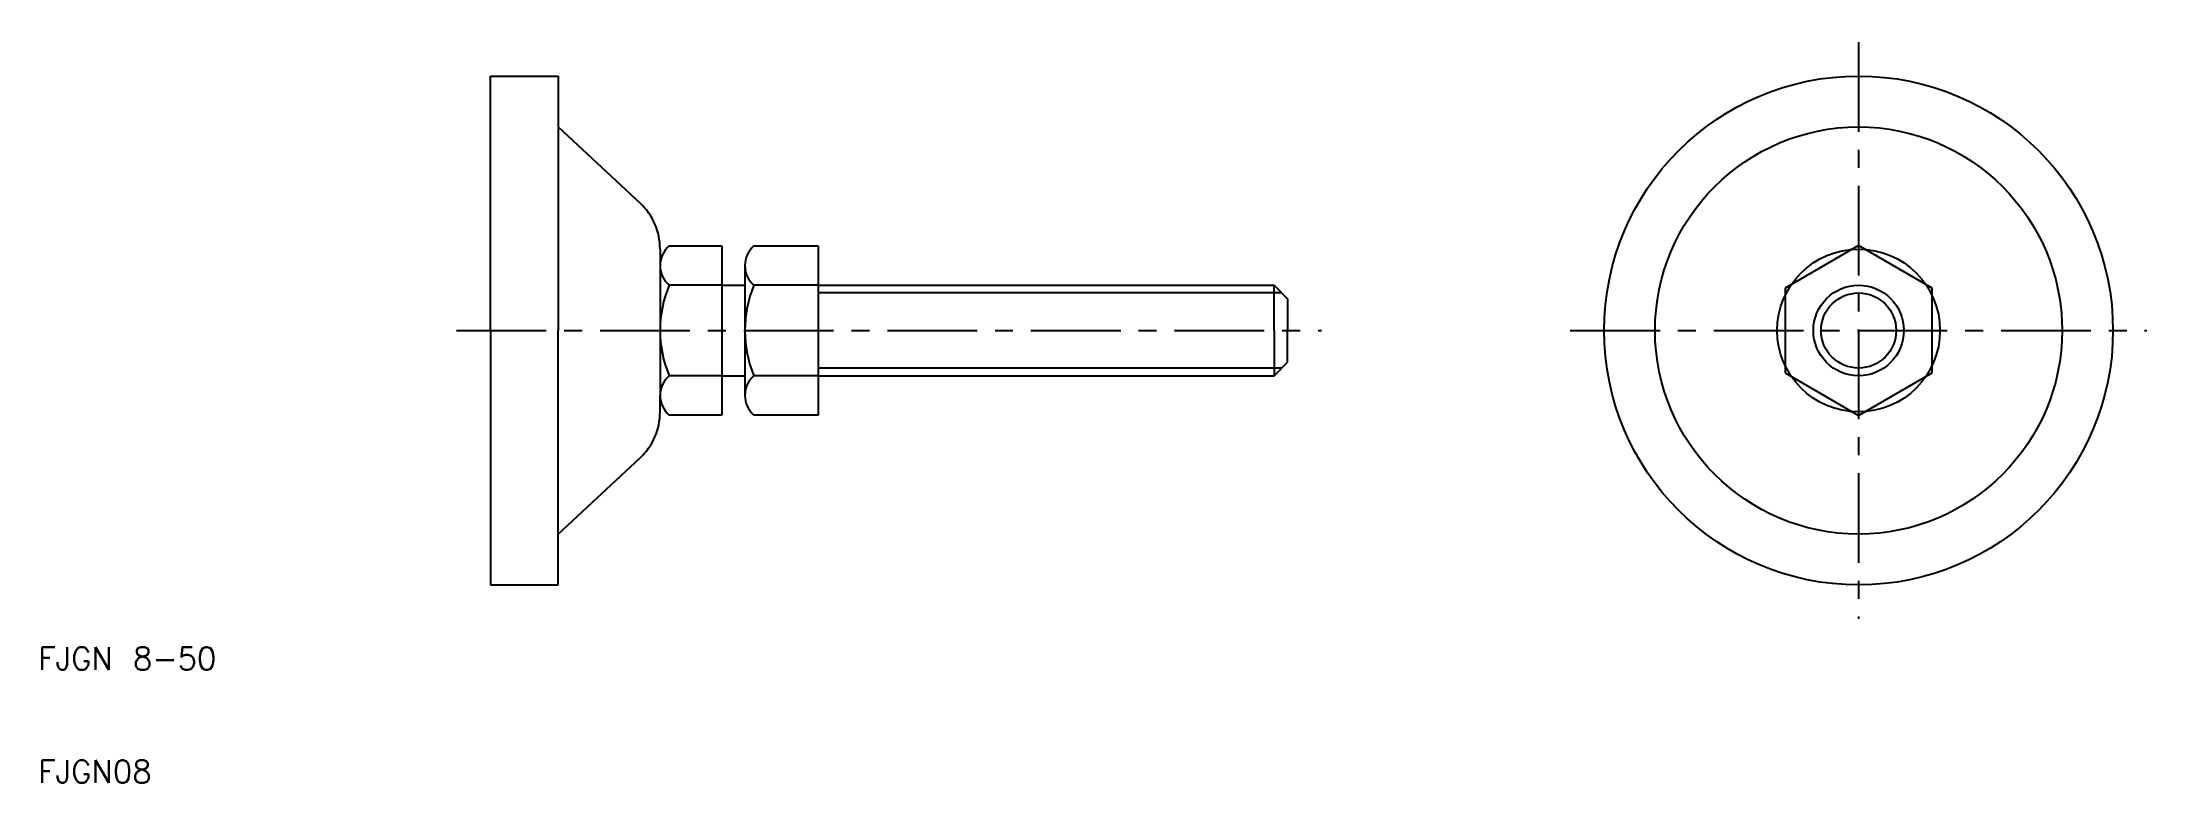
# Model space of a CAD drawing. Extents: x 10 to 196, y 10 to 75.
import ezdxf

# ---------------------------------------------------------------- set-up
doc = ezdxf.new("R2010")
doc.units = 0
doc.header["$LTSCALE"] = 0.25
doc.linetypes.add('CENTER', pattern=[50.8, 31.75, -6.35, 6.35, -6.35])
doc.layers.get('0').update_dxf_attribs({"linetype": 'CONTINUOUS'})
doc.layers.add('CENTER', color=1, linetype='CENTER')
doc.styles.get("Standard").update_dxf_attribs({"font": 'txt.shx', "bigfont": 'extfont.shx'})

msp = doc.modelspace()

# ---------------------------------------------------------------- linework, layer by layer
at = {"color": 7, "linetype": 'CONTINUOUS'}
for p, q in [((50, 50), (50, 72.5)), ((50, 72.5), (56, 72.5)), ((56, 72.5), (56, 68)), ((56, 68), (56, 50)), ((56, 68), (63.23, 61.26)), ((65, 57.2), (65, 55.74)), ((70.5, 57.47), (65.8, 57.47)), ((70.5, 42.53), (70.5, 57.47)), ((79, 57.47), (73.3, 57.47)), ((79, 42.53), (79, 57.47)), ((171, 57.51), (164.5, 53.75)), ((177.5, 53.75), (171, 57.51)), ((65, 55.74), (65, 44.26)), ((70.5, 54), (65.8, 54)), ((70.5, 54), (72.5, 54)), ((72.5, 55.74), (72.5, 44.26)), ((79, 54), (73.3, 54)), ((79, 54), (119.3, 54)), ((119.3, 54), (120.5, 52.8)), ((119.3, 50), (119.3, 54)), ((120.5, 52.8), (120.5, 50)), ((164.5, 53.75), (164.5, 46.25)), ((177.5, 46.25), (177.5, 53.75)), ((50, 50), (50, 27.5)), ((56, 32), (56, 50)), ((119.3, 50), (119.3, 46)), ((120.5, 47.2), (120.5, 50)), ((119.3, 46), (120.5, 47.2)), ((70.5, 46), (65.8, 46)), ((70.5, 46), (72.5, 46)), ((79, 46), (73.3, 46)), ((79, 46), (119.3, 46)), ((164.5, 46.25), (171, 42.49)), ((171, 42.49), (177.5, 46.25)), ((65, 42.8), (65, 44.26)), ((65.8, 42.53), (70.5, 42.53)), ((73.3, 42.53), (79, 42.53)), ((56, 32), (63.23, 38.74)), ((56, 27.5), (56, 32)), ((50, 27.5), (56, 27.5))]:
    msp.add_line(p, q, dxfattribs=at)
at = {"color": 3, "linetype": 'CONTINUOUS'}
for p, q in [((119.98, 53.32), (79, 53.32)), ((119.98, 46.68), (79, 46.68))]:
    msp.add_line(p, q, dxfattribs=at)
at = {"color": 7, "linetype": 'CONTINUOUS'}
for radius in [22.5, 18, 7.2, 4]:
    msp.add_circle((171, 50), radius, dxfattribs=at)
at = {"color": 3, "linetype": 'CONTINUOUS'}
msp.add_circle((171, 50), 3.32, dxfattribs=at)
at = {"color": 7, "linetype": 'CONTINUOUS'}
for centre, radius, start, end in [((59.45, 57.2), 5.55, 0, 47.0248), ((67.28, 55.74), 2.28, 130.5075, 180), ((74.78, 55.74), 2.28, 130.5075, 180), ((67.28, 55.74), 2.28, 180, 229.4925), ((75.4, 50), 10.4, 157.3801, 202.6199), ((74.78, 55.74), 2.28, 180, 229.4925), ((82.9, 50), 10.4, 157.3801, 202.6199), ((67.28, 44.26), 2.28, 130.5075, 180), ((74.78, 44.26), 2.28, 130.5075, 180), ((67.28, 44.26), 2.28, 180, 229.4925), ((74.78, 44.26), 2.28, 180, 229.4925), ((59.45, 42.8), 5.55, 312.9752, 0)]:
    msp.add_arc(centre, radius, start, end, dxfattribs=at)
at = {"layer": 'CENTER', "color": 1, "linetype": 'CENTER'}
for p, q in [((171, 75.5), (171, 24.5)), ((47, 50), (123.5, 50)), ((145.5, 50), (196.5, 50))]:
    msp.add_line(p, q, dxfattribs=at)

# ---------------------------------------------------------------- texts
at = {"color": 7, "linetype": 'CONTINUOUS'}
for s, p in [('FJGN 8-50', (10, 20)), ('FJGN08', (10, 10))]:
    msp.add_text(s, height=2, dxfattribs=at).set_placement(p)

doc.saveas('drawing.dxf')
